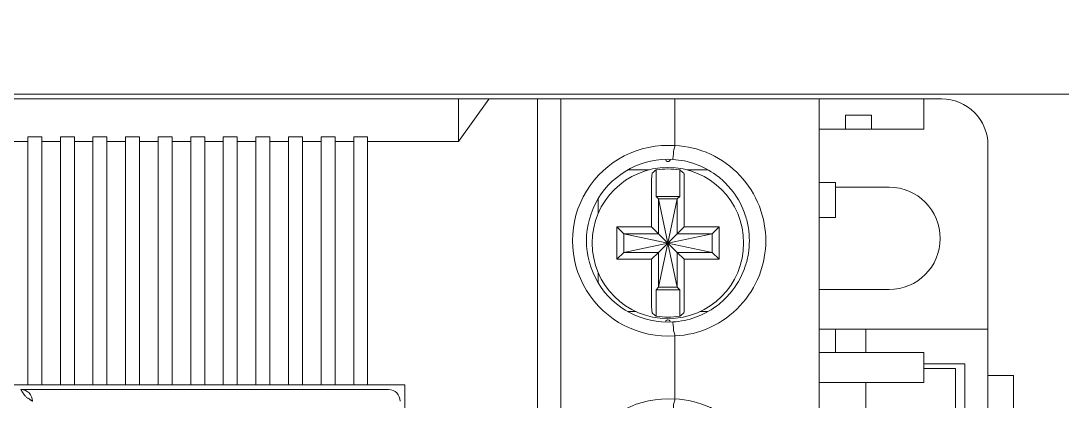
# Model space of a CAD drawing. Header units: millimetres. Extents: x 0 to 5940, y 0 to 4200.
# Drawn here: x 4530.74 to 4575.47, y 2901.81 to 2918.17 of the extents above; entities that cross this region are included whole.
import ezdxf

# ---------------------------------------------------------------- set-up
doc = ezdxf.new("R2010")
doc.units = ezdxf.units.MM
doc.header["$LTSCALE"] = 10
doc.layers.add('가시적인 것(ISO)', color=3, linetype='Continuous', lineweight=5, true_color=0x00ff00)
doc.layers.add('해치(ISO)', color=7, linetype='Continuous', lineweight=5)

msp = doc.modelspace()

# ---------------------------------------------------------------- hatches: boundary and pattern name
at = {"layer": '해치(ISO)'}
h = msp.add_hatch(dxfattribs=at)
h.set_pattern_fill('ANSI31', color=256, scale=254, angle=75.0002, style=0)
h.set_pattern_definition([(120.0002, (0, 0), (-27.49626, -15.87508), [])])
edge = h.paths.add_edge_path()
edge.add_line((4837.737, 3517.714), (4865.237, 3517.714))
edge.add_ellipse((4865.237, 3513.214), major_axis=(0, 4.5), ratio=1, start_angle=270, end_angle=360, ccw=False)
edge.add_line((4869.737, 3513.214), (4869.737, 3485.714))
edge.add_ellipse((4872.737, 3485.714), major_axis=(-3, 0), ratio=1, start_angle=0, end_angle=90)
edge.add_line((4872.737, 3482.714), (4874.737, 3482.714))
edge.add_line((4874.737, 3482.714), (4874.737, 3522.714))
edge.add_line((4874.737, 3522.714), (4834.737, 3522.714))
edge.add_line((4834.737, 3522.714), (4834.737, 3520.714))
edge.add_ellipse((4837.737, 3520.714), major_axis=(-3, 0), ratio=1, start_angle=0, end_angle=90)
edge = h.paths.add_edge_path()
edge.add_line((4079.337, 3482.714), (4081.337, 3482.714))
edge.add_ellipse((4081.337, 3485.714), major_axis=(0, -3), ratio=1, start_angle=0, end_angle=90)
edge.add_line((4084.337, 3485.714), (4084.337, 3513.214))
edge.add_ellipse((4088.837, 3513.214), major_axis=(-4.5, 0), ratio=1, start_angle=270, end_angle=360, ccw=False)
edge.add_line((4088.837, 3517.714), (4116.337, 3517.714))
edge.add_ellipse((4116.337, 3520.714), major_axis=(0, -3), ratio=1, start_angle=0, end_angle=90)
edge.add_line((4119.337, 3520.714), (4119.337, 3522.714))
edge.add_line((4119.337, 3522.714), (4079.337, 3522.714))
edge.add_line((4079.337, 3522.714), (4079.337, 3482.714))
edge = h.paths.add_edge_path()
edge.add_line((4079.337, 2817.314), (4079.337, 2777.314))
edge.add_line((4079.337, 2777.314), (4119.337, 2777.314))
edge.add_line((4119.337, 2777.314), (4119.337, 2779.314))
edge.add_ellipse((4116.337, 2779.314), major_axis=(3, 0), ratio=1, start_angle=0, end_angle=90)
edge.add_line((4116.337, 2782.314), (4088.576, 2782.314))
edge.add_ellipse((4088.576, 2786.814), major_axis=(0, -4.5), ratio=1, start_angle=269.5089, end_angle=360, ccw=False)
edge.add_line((4084.076, 2786.853), (4084.311, 2814.289))
edge.add_ellipse((4081.311, 2814.314), major_axis=(3, -0.026), ratio=1, start_angle=0, end_angle=90.4911)
edge.add_line((4081.311, 2817.314), (4079.337, 2817.314))
edge = h.paths.add_edge_path()
edge.add_line((4869.763, 2814.289), (4869.998, 2786.853))
edge.add_ellipse((4865.499, 2786.814), major_axis=(4.5, 0.039), ratio=1, start_angle=269.5089, end_angle=360, ccw=False)
edge.add_line((4865.499, 2782.314), (4837.737, 2782.314))
edge.add_ellipse((4837.737, 2779.314), major_axis=(0, 3), ratio=1, start_angle=0, end_angle=90)
edge.add_line((4834.737, 2779.314), (4834.737, 2777.314))
edge.add_line((4834.737, 2777.314), (4874.737, 2777.314))
edge.add_line((4874.737, 2777.314), (4874.737, 2817.314))
edge.add_line((4874.737, 2817.314), (4872.763, 2817.314))
edge.add_ellipse((4872.763, 2814.314), major_axis=(0, 3), ratio=1, start_angle=0, end_angle=90.4911)

# ---------------------------------------------------------------- linework, layer by layer
at = {"layer": '가시적인 것(ISO)'}
for p, q in [((4707.037, 2915.014), (4207.037, 2915.014)), ((4549.547, 2914.814), (4521.527, 2914.814)), ((4549.547, 2914.814), (4550.837, 2914.814)), ((4549.547, 2912.976), (4549.547, 2914.814)), ((4550.837, 2914.8), (4549.547, 2912.976)), ((4552.937, 2914.814), (4550.837, 2914.814)), ((4550.837, 2914.814), (4550.837, 2914.8)), ((4553.937, 2914.814), (4552.937, 2914.814)), ((4552.937, 2914.814), (4552.937, 2878.514)), ((4558.837, 2914.814), (4553.937, 2914.814)), ((4553.937, 2914.814), (4553.937, 2869.814)), ((4558.837, 2914.814), (4558.837, 2912.81)), ((4558.837, 2914.814), (4565.037, 2914.814)), ((4565.037, 2914.814), (4569.537, 2914.814)), ((4565.037, 2914.814), (4565.037, 2900.17)), ((4569.537, 2914.814), (4569.537, 2913.514)), ((4569.537, 2914.814), (4570.287, 2914.814)), ((4566.162, 2914.114), (4567.287, 2914.114)), ((4566.162, 2914.114), (4566.162, 2913.514)), ((4567.287, 2914.114), (4567.287, 2913.514)), ((4565.037, 2913.514), (4566.162, 2913.514)), ((4567.287, 2913.514), (4566.162, 2913.514)), ((4567.287, 2913.514), (4569.537, 2913.514)), ((4531.037, 2912.976), (4530.237, 2912.976)), ((4531.037, 2912.976), (4531.037, 2913.176)), ((4531.037, 2913.176), (4531.637, 2913.176)), ((4531.037, 2912.976), (4531.037, 2902.514)), ((4531.637, 2912.976), (4531.637, 2913.176)), ((4532.437, 2912.976), (4531.637, 2912.976)), ((4531.637, 2912.976), (4531.637, 2902.514)), ((4532.437, 2912.976), (4532.437, 2913.176)), ((4532.437, 2913.176), (4533.037, 2913.176)), ((4532.437, 2912.976), (4532.437, 2902.514)), ((4533.037, 2912.976), (4533.037, 2913.176)), ((4533.837, 2912.976), (4533.037, 2912.976)), ((4533.037, 2912.976), (4533.037, 2902.514)), ((4533.837, 2912.976), (4533.837, 2913.176)), ((4533.837, 2913.176), (4534.437, 2913.176)), ((4533.837, 2912.976), (4533.837, 2902.514)), ((4534.437, 2912.976), (4534.437, 2913.176)), ((4535.237, 2912.976), (4534.437, 2912.976)), ((4534.437, 2912.976), (4534.437, 2902.514)), ((4535.237, 2912.976), (4535.237, 2913.176)), ((4535.237, 2913.176), (4535.837, 2913.176)), ((4535.237, 2912.976), (4535.237, 2902.514)), ((4535.837, 2912.976), (4535.837, 2913.176)), ((4536.637, 2912.976), (4535.837, 2912.976)), ((4535.837, 2912.976), (4535.837, 2902.514)), ((4536.637, 2912.976), (4536.637, 2913.176)), ((4536.637, 2913.176), (4537.237, 2913.176)), ((4536.637, 2912.976), (4536.637, 2902.514)), ((4537.237, 2912.976), (4537.237, 2913.176)), ((4538.037, 2912.976), (4537.237, 2912.976)), ((4537.237, 2912.976), (4537.237, 2902.514)), ((4538.037, 2912.976), (4538.037, 2913.176)), ((4538.037, 2913.176), (4538.637, 2913.176)), ((4538.037, 2912.976), (4538.037, 2902.514)), ((4538.637, 2912.976), (4538.637, 2913.176)), ((4539.437, 2912.976), (4538.637, 2912.976)), ((4538.637, 2912.976), (4538.637, 2902.514)), ((4539.437, 2912.976), (4539.437, 2913.176)), ((4539.437, 2913.176), (4540.037, 2913.176)), ((4539.437, 2912.976), (4539.437, 2902.514)), ((4540.037, 2912.976), (4540.037, 2913.176)), ((4540.837, 2912.976), (4540.037, 2912.976)), ((4540.037, 2912.976), (4540.037, 2902.514)), ((4540.837, 2912.976), (4540.837, 2913.176)), ((4540.837, 2913.176), (4541.437, 2913.176)), ((4540.837, 2912.976), (4540.837, 2902.514)), ((4541.437, 2912.976), (4541.437, 2913.176)), ((4542.237, 2912.976), (4541.437, 2912.976)), ((4541.437, 2912.976), (4541.437, 2902.514)), ((4542.237, 2912.976), (4542.237, 2913.176)), ((4542.237, 2913.176), (4542.837, 2913.176)), ((4542.237, 2912.976), (4542.237, 2902.514)), ((4542.837, 2912.976), (4542.837, 2913.176)), ((4543.637, 2912.976), (4542.837, 2912.976)), ((4542.837, 2912.976), (4542.837, 2902.514)), ((4543.637, 2912.976), (4543.637, 2913.176)), ((4543.637, 2913.176), (4544.237, 2913.176)), ((4543.637, 2912.976), (4543.637, 2902.514)), ((4544.237, 2912.976), (4544.237, 2913.176)), ((4545.037, 2912.976), (4544.237, 2912.976)), ((4544.237, 2912.976), (4544.237, 2902.514)), ((4545.037, 2912.976), (4545.037, 2913.176)), ((4545.037, 2913.176), (4545.637, 2913.176)), ((4545.037, 2912.976), (4545.037, 2902.514)), ((4545.637, 2912.976), (4545.637, 2913.176)), ((4549.547, 2912.976), (4545.637, 2912.976)), ((4545.637, 2912.976), (4545.637, 2902.514)), ((4572.287, 2912.814), (4572.287, 2904.914)), ((4558.441, 2912.187), (4558.442, 2912.185)), ((4556.82, 2911.764), (4557.727, 2911.764)), ((4558.032, 2910.619), (4558.032, 2911.758)), ((4559.042, 2910.619), (4559.042, 2911.758)), ((4559.237, 2911.509), (4559.237, 2909.314)), ((4559.348, 2911.764), (4560.254, 2911.764)), ((4557.837, 2909.314), (4557.837, 2911.32)), ((4565.037, 2911.214), (4565.737, 2911.214)), ((4565.737, 2909.714), (4565.737, 2911.214)), ((4558.032, 2910.619), (4559.042, 2910.619)), ((4558.137, 2910.514), (4558.032, 2910.619)), ((4558.937, 2910.514), (4559.042, 2910.619)), ((4568.037, 2911.014), (4565.737, 2911.014)), ((4555.537, 2910.517), (4555.537, 2909.871)), ((4558.537, 2908.614), (4558.137, 2910.514)), ((4558.137, 2910.514), (4558.137, 2909.014)), ((4558.937, 2910.514), (4558.137, 2910.514)), ((4558.537, 2908.614), (4558.937, 2910.514)), ((4558.937, 2909.014), (4558.937, 2910.514)), ((4565.737, 2909.714), (4565.037, 2909.714)), ((4556.337, 2909.314), (4556.337, 2907.914)), ((4557.837, 2909.314), (4556.337, 2909.314)), ((4556.637, 2909.014), (4556.337, 2909.314)), ((4558.137, 2909.014), (4557.837, 2909.314)), ((4558.937, 2909.014), (4559.237, 2909.314)), ((4560.737, 2909.314), (4559.237, 2909.314)), ((4560.437, 2909.014), (4560.737, 2909.314)), ((4560.737, 2907.914), (4560.737, 2909.314)), ((4558.537, 2908.614), (4556.637, 2909.014)), ((4556.637, 2909.014), (4556.637, 2908.214)), ((4558.137, 2909.014), (4556.637, 2909.014)), ((4558.537, 2908.614), (4558.137, 2909.014)), ((4558.537, 2908.614), (4558.937, 2909.014)), ((4558.537, 2908.614), (4560.437, 2909.014)), ((4560.437, 2909.014), (4558.937, 2909.014)), ((4560.437, 2908.214), (4560.437, 2909.014)), ((4558.537, 2908.614), (4556.637, 2908.214)), ((4558.537, 2908.614), (4558.137, 2906.714)), ((4558.537, 2908.614), (4558.137, 2908.214)), ((4558.537, 2908.614), (4558.937, 2908.214)), ((4558.537, 2908.614), (4560.437, 2908.214)), ((4558.537, 2908.614), (4558.937, 2906.714)), ((4556.637, 2908.214), (4556.337, 2907.914)), ((4556.337, 2907.914), (4557.837, 2907.914)), ((4556.637, 2908.214), (4558.137, 2908.214)), ((4558.137, 2908.214), (4557.837, 2907.914)), ((4557.837, 2905.908), (4557.837, 2907.914)), ((4558.137, 2908.214), (4558.137, 2906.714)), ((4558.937, 2908.214), (4559.237, 2907.914)), ((4558.937, 2906.714), (4558.937, 2908.214)), ((4558.937, 2908.214), (4560.437, 2908.214)), ((4559.237, 2907.914), (4559.237, 2905.719)), ((4559.237, 2907.914), (4560.737, 2907.914)), ((4560.437, 2908.214), (4560.737, 2907.914)), ((4555.537, 2907.358), (4555.537, 2906.912)), ((4558.137, 2906.714), (4558.032, 2906.609)), ((4558.032, 2906.609), (4559.042, 2906.609)), ((4558.032, 2905.471), (4558.032, 2906.609)), ((4558.137, 2906.714), (4558.937, 2906.714)), ((4558.937, 2906.714), (4559.042, 2906.609)), ((4559.042, 2905.471), (4559.042, 2906.609)), ((4565.037, 2906.614), (4568.037, 2906.614)), ((4557.167, 2905.664), (4556.82, 2905.664)), ((4558.632, 2905.246), (4558.633, 2905.244)), ((4560.254, 2905.664), (4559.907, 2905.664)), ((4565.037, 2904.914), (4565.737, 2904.914)), ((4565.737, 2904.914), (4566.237, 2904.914)), ((4565.737, 2903.914), (4565.737, 2904.914)), ((4567.037, 2904.914), (4566.237, 2904.914)), ((4567.037, 2904.914), (4572.287, 2904.914)), ((4567.037, 2903.914), (4567.037, 2904.914)), ((4572.287, 2897.514), (4572.287, 2904.914)), ((4558.837, 2904.619), (4558.837, 2901.91)), ((4565.037, 2903.914), (4569.537, 2903.914)), ((4569.537, 2903.914), (4569.537, 2902.614)), ((4571.287, 2903.414), (4569.537, 2903.414)), ((4569.537, 2903.214), (4570.887, 2903.214)), ((4570.887, 2903.214), (4570.887, 2897.314)), ((4571.287, 2897.514), (4571.287, 2903.414)), ((4565.037, 2902.614), (4569.537, 2902.614)), ((4567.037, 2902.614), (4567.037, 2901.355)), ((4572.287, 2902.914), (4573.387, 2902.914)), ((4573.387, 2902.914), (4573.387, 2893.314)), ((4531.037, 2902.514), (4530.237, 2902.514)), ((4546.537, 2902.314), (4530.759, 2902.314)), ((4531.037, 2902.514), (4531.637, 2902.514)), ((4532.437, 2902.514), (4531.637, 2902.514)), ((4532.437, 2902.514), (4533.037, 2902.514)), ((4533.837, 2902.514), (4533.037, 2902.514)), ((4533.837, 2902.514), (4534.437, 2902.514)), ((4535.237, 2902.514), (4534.437, 2902.514)), ((4535.237, 2902.514), (4535.837, 2902.514)), ((4536.637, 2902.514), (4535.837, 2902.514)), ((4536.637, 2902.514), (4537.237, 2902.514)), ((4538.037, 2902.514), (4537.237, 2902.514)), ((4538.037, 2902.514), (4538.637, 2902.514)), ((4539.437, 2902.514), (4538.637, 2902.514)), ((4539.437, 2902.514), (4540.037, 2902.514)), ((4540.837, 2902.514), (4540.037, 2902.514)), ((4540.837, 2902.514), (4541.437, 2902.514)), ((4542.237, 2902.514), (4541.437, 2902.514)), ((4542.237, 2902.514), (4542.837, 2902.514)), ((4543.637, 2902.514), (4542.837, 2902.514)), ((4543.637, 2902.514), (4544.237, 2902.514)), ((4545.037, 2902.514), (4544.237, 2902.514)), ((4545.037, 2902.514), (4545.637, 2902.514)), ((4547.237, 2902.514), (4545.637, 2902.514)), ((4547.237, 2896.814), (4547.237, 2902.514))]:
    msp.add_line(p, q, dxfattribs=at)
msp.add_circle((4558.537, 2908.614), 3.253, dxfattribs=at)
for centre, radius, start, end in [((4570.287, 2912.814), 2, 0, 90), ((4558.537, 2908.714), 4.1, 85.8277, 274.1723), ((4558.537, 2908.714), 3.5, 86.5388, 273.4616), ((4558.537, 2912.216), 0.1, 182.0242, 357.997), ((4558.537, 2912.214), 0.1, 197.2693, 359.1816), ((4558.537, 2908.614), 3.184, 80.8733, 99.1267), ((4568.037, 2908.814), 2.2, 270, 90), ((4558.537, 2908.614), 3.184, 260.8733, 279.1267), ((4558.537, 2905.216), 0.1, 359.6124, 180.3664), ((4558.537, 2905.214), 0.1, 0.8184, 17.2693), ((4530.737, 2901.814), 0.5, 0, 89.949), ((4546.537, 2901.814), 0.5, 0, 90), ((4558.537, 2897.814), 4.1, 85.8277, 274.1723)]:
    msp.add_arc(centre, radius, start, end, dxfattribs=at)
for centre, major_axis, ratio, start_param, end_param in [((4561.612, 2908.614), (-5.272, 0), 0.812287, 5.45886, 5.499406), ((4559.222, 2911.512), (0, 0.103), 0.145709, 4.680673, 6.162078), ((4559.222, 2905.716), (0, -0.103), 0.145709, 0.121107, 1.602512), ((4561.612, 2908.614), (-5.272, 0), 0.812287, 0.783779, 0.824325)]:
    msp.add_ellipse(centre, major_axis=major_axis, ratio=ratio, start_param=start_param, end_param=end_param, dxfattribs=at)
for points, knots in [([(4558.837, 2912.806), (4558.832, 2912.745), (4558.775, 2912.621), (4558.775, 2912.422), (4558.756, 2912.281), (4558.749, 2912.208)], [0, 0, 0, 0, 0.3333333, 0.6666667, 0.9999891, 0.9999891, 0.9999891, 0.9999891]), ([(4562.742, 2908.714), (4562.742, 2909.175), (4562.662, 2909.685), (4562.275, 2910.687), (4561.989, 2911.138), (4561.27, 2911.905), (4560.838, 2912.216), (4559.88, 2912.658), (4559.363, 2912.784), (4558.837, 2912.81)], [0.0000087, 0.0000087, 0.0000087, 0.0000087, 0.1381093, 0.1381093, 0.2717903, 0.2717903, 0.4060661, 0.4060661, 0.540836, 0.540836, 0.540836, 0.540836]), ([(4562.037, 2908.714), (4562.037, 2908.898), (4562.023, 2909.081), (4561.965, 2909.448), (4561.92, 2909.632), (4561.739, 2910.18), (4561.557, 2910.526), (4561.254, 2910.924), (4561.181, 2911.011), (4560.95, 2911.26), (4560.78, 2911.411), (4560.329, 2911.739), (4560.035, 2911.895), (4559.567, 2912.063), (4559.407, 2912.109), (4559.081, 2912.176), (4558.915, 2912.198), (4558.749, 2912.208)], [-0.5346584, -0.5346584, -0.5346584, -0.5346584, -0.479628, -0.479628, -0.4229839, -0.4229839, -0.3059521, -0.3059521, -0.2716372, -0.2716372, -0.2029944, -0.2029944, -0.101924, -0.101924, -0.0511317, -0.0511317, -0.0000024, -0.0000024, -0.0000024, -0.0000024]), ([(4557.878, 2911.637), (4557.874, 2911.634), (4557.869, 2911.624), (4557.86, 2911.597), (4557.854, 2911.57), (4557.847, 2911.515), (4557.843, 2911.476), (4557.839, 2911.404), (4557.837, 2911.359), (4557.837, 2911.32)], [-0.17876728, -0.17876728, -0.17876728, -0.17876728, -0.17013354, -0.17013354, -0.1586667, -0.1586667, -0.1470591, -0.1470591, -0.13549575, -0.13549575, -0.13549575, -0.13549575]), ([(4558.749, 2905.221), (4558.915, 2905.231), (4559.081, 2905.253), (4559.407, 2905.32), (4559.567, 2905.365), (4560.035, 2905.534), (4560.329, 2905.689), (4560.78, 2906.018), (4560.95, 2906.169), (4561.181, 2906.418), (4561.254, 2906.505), (4561.557, 2906.903), (4561.739, 2907.249), (4561.92, 2907.797), (4561.965, 2907.981), (4562.023, 2908.348), (4562.037, 2908.531), (4562.037, 2908.714)], [-0.5343716, -0.5343716, -0.5343716, -0.5343716, -0.4832641, -0.4832641, -0.4324929, -0.4324929, -0.3314506, -0.3314506, -0.2628377, -0.2628377, -0.2285422, -0.2285422, -0.1115859, -0.1115859, -0.0549919, -0.0549919, -0.0000179, -0.0000179, -0.0000179, -0.0000179]), ([(4558.837, 2904.619), (4559.363, 2904.644), (4559.88, 2904.77), (4560.838, 2905.213), (4561.27, 2905.523), (4561.99, 2906.291), (4562.275, 2906.743), (4562.66, 2907.739), (4562.742, 2908.247), (4562.742, 2908.714)], [0.0003312, 0.0003312, 0.0003312, 0.0003312, 0.1605799, 0.1605799, 0.3203218, 0.3203218, 0.479331, 0.479331, 0.6418624, 0.6418624, 0.6418624, 0.6418624]), ([(4557.837, 2905.908), (4557.837, 2905.87), (4557.839, 2905.824), (4557.843, 2905.753), (4557.847, 2905.714), (4557.854, 2905.658), (4557.86, 2905.632), (4557.869, 2905.604), (4557.874, 2905.595), (4557.878, 2905.591)], [-0.04583445, -0.04583445, -0.04583445, -0.04583445, -0.0342711, -0.0342711, -0.02266351, -0.02266351, -0.01119667, -0.01119667, -0.00256293, -0.00256293, -0.00256293, -0.00256293]), ([(4558.749, 2905.221), (4558.756, 2905.148), (4558.775, 2905.007), (4558.775, 2904.808), (4558.832, 2904.683), (4558.837, 2904.622)], [0.0000195, 0.0000195, 0.0000195, 0.0000195, 0.3333333, 0.6666667, 1, 1, 1, 1]), ([(4530.937, 2902.014), (4530.925, 2902.032), (4530.914, 2902.049), (4530.903, 2902.066), (4530.898, 2902.074), (4530.892, 2902.082), (4530.887, 2902.089), (4530.884, 2902.094), (4530.881, 2902.099), (4530.878, 2902.103), (4530.876, 2902.106), (4530.874, 2902.109), (4530.872, 2902.112), (4530.862, 2902.127), (4530.853, 2902.14), (4530.845, 2902.153), (4530.844, 2902.155), (4530.843, 2902.156), (4530.842, 2902.158), (4530.84, 2902.16), (4530.838, 2902.163), (4530.837, 2902.165), (4530.831, 2902.173), (4530.826, 2902.181), (4530.821, 2902.188), (4530.82, 2902.19), (4530.819, 2902.192), (4530.818, 2902.194), (4530.812, 2902.202), (4530.807, 2902.21), (4530.801, 2902.218), (4530.8, 2902.22), (4530.799, 2902.222), (4530.797, 2902.224), (4530.794, 2902.23), (4530.79, 2902.235), (4530.786, 2902.241), (4530.785, 2902.243), (4530.784, 2902.244), (4530.783, 2902.246), (4530.781, 2902.249), (4530.78, 2902.251), (4530.778, 2902.253), (4530.777, 2902.254), (4530.776, 2902.256), (4530.775, 2902.258), (4530.772, 2902.263), (4530.768, 2902.268), (4530.765, 2902.272), (4530.764, 2902.275), (4530.762, 2902.277), (4530.761, 2902.279), (4530.759, 2902.282), (4530.758, 2902.284), (4530.756, 2902.286), (4530.754, 2902.289), (4530.752, 2902.292), (4530.751, 2902.294), (4530.749, 2902.296), (4530.748, 2902.298), (4530.747, 2902.3), (4530.746, 2902.301), (4530.745, 2902.303), (4530.744, 2902.304), (4530.743, 2902.306), (4530.742, 2902.308), (4530.741, 2902.309), (4530.74, 2902.31), (4530.739, 2902.311), (4530.739, 2902.312), (4530.738, 2902.312), (4530.738, 2902.312), (4530.738, 2902.313), (4530.737, 2902.314), (4530.737, 2902.315), (4530.738, 2902.317)], [0, 0, 0, 0, 0.1, 0.1, 0.1, 0.1499714, 0.1499714, 0.1499714, 0.1795617, 0.1795617, 0.1795617, 0.2, 0.2, 0.2, 0.3, 0.3, 0.3, 0.3119069, 0.3119069, 0.3119069, 0.3317687, 0.3317687, 0.3317687, 0.4, 0.4, 0.4, 0.4160826, 0.4160826, 0.4160826, 0.5, 0.5, 0.5, 0.5197334, 0.5197334, 0.5197334, 0.578748, 0.578748, 0.578748, 0.6, 0.6, 0.6, 0.6235614, 0.6235614, 0.6235614, 0.6421315, 0.6421315, 0.6421315, 0.7, 0.7, 0.7, 0.7275417, 0.7275417, 0.7275417, 0.7600637, 0.7600637, 0.7600637, 0.8, 0.8, 0.8, 0.8314565, 0.8314565, 0.8314565, 0.8613844, 0.8613844, 0.8613844, 0.9, 0.9, 0.9, 0.9355734, 0.9355734, 0.9355734, 0.9552041, 0.9552041, 0.9552041, 0.9998347, 0.9998347, 0.9998347, 0.9998347]), ([(4530.937, 2902.014), (4530.955, 2902.003), (4530.989, 2901.979), (4531.036, 2901.948), (4531.077, 2901.921), (4531.113, 2901.897), (4531.142, 2901.878), (4531.17, 2901.859), (4531.196, 2901.841), (4531.219, 2901.827), (4531.234, 2901.817), (4531.237, 2901.814), (4531.237, 2901.814)], [0, 0, 0, 0, 0.1, 0.2, 0.3, 0.4, 0.5, 0.6, 0.7, 0.8, 0.9, 1, 1, 1, 1]), ([(4558.837, 2901.906), (4558.832, 2901.845), (4558.775, 2901.721), (4558.775, 2901.522), (4558.756, 2901.381), (4558.749, 2901.308)], [0, 0, 0, 0, 0.3333333, 0.6666667, 0.9999891, 0.9999891, 0.9999891, 0.9999891]), ([(4562.742, 2897.814), (4562.742, 2898.275), (4562.662, 2898.785), (4562.275, 2899.787), (4561.989, 2900.238), (4561.27, 2901.005), (4560.838, 2901.316), (4559.88, 2901.758), (4559.363, 2901.884), (4558.837, 2901.91)], [0.0000087, 0.0000087, 0.0000087, 0.0000087, 0.1381093, 0.1381093, 0.2717903, 0.2717903, 0.4060661, 0.4060661, 0.540836, 0.540836, 0.540836, 0.540836])]:
    msp.add_open_spline(points, degree=3, knots=knots, dxfattribs=at)
for points in [[(4559.042, 2911.758), (4559.103, 2911.712), (4559.163, 2911.665), (4559.224, 2911.615)], [(4559.224, 2905.614), (4559.163, 2905.564), (4559.103, 2905.516), (4559.042, 2905.471)]]:
    msp.add_open_spline(points, degree=3, dxfattribs=at)

doc.saveas('drawing.dxf')
